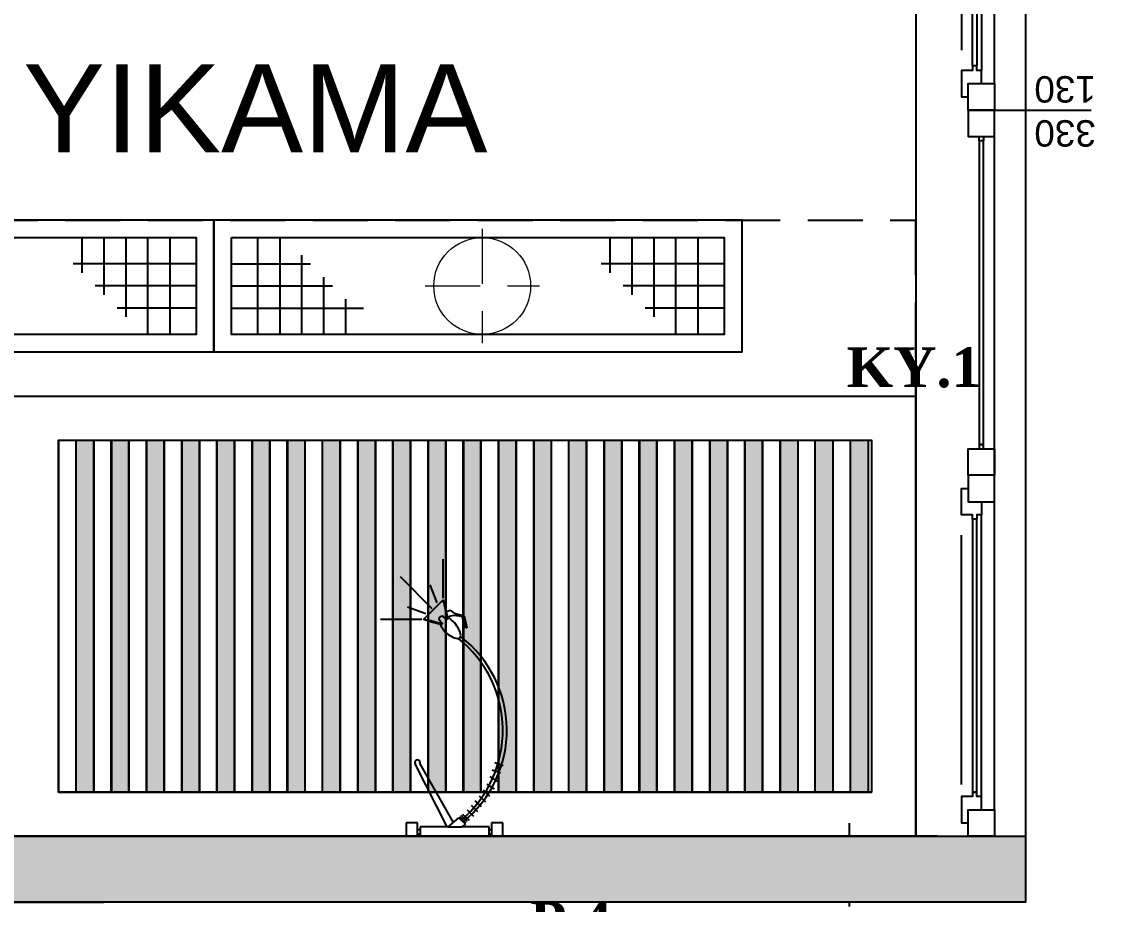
# Model space of a CAD drawing. Header units: millimetres. Extents: x 322668 to 332469, y 13187 to 20117.
# Drawn here: x 329399.5 to 329646.2, y 17856.9 to 18057.5 of the extents above; entities that cross this region are included whole.
import ezdxf
from ezdxf.enums import TextEntityAlignment as Align

# ---------------------------------------------------------------- set-up
doc = ezdxf.new("R2010")
doc.units = ezdxf.units.MM
doc.header["$LTSCALE"] = 50
doc.header["$MEASUREMENT"] = 0
doc.header["$PDMODE"] = 3
doc.header["$PDSIZE"] = -0.5
doc.linetypes.add('DASHED2', pattern=[0.375, 0.25, -0.125])
doc.linetypes.add('HIDDEN', pattern=[0.375, 0.25, -0.125])
doc.layers.get('0').update_dxf_attribs({"linetype": 'CONTINUOUS'})
doc.layers.get('DEFPOINTS').update_dxf_attribs({"linetype": 'CONTINUOUS'})
for name, color, linetype in [('alüminyum', 30, 'CONTINUOUS'), ('CAM-PL', 142, 'CONTINUOUS'), ('Mevcut ve İlave Duvar', 7, 'CONTINUOUS'), ('MIM_DOSEME', 7, 'CONTINUOUS'), ('MIM_DUVAR', 4, 'CONTINUOUS'), ('MIM_OLCU-DIS', 1, 'CONTINUOUS'), ('MIM_SERAMIK', 143, 'CONTINUOUS'), ('sıhhi tesisat', 162, 'CONTINUOUS'), ('TEXT', 131, 'CONTINUOUS'), ('TEXT1', 1, 'CONTINUOUS')]:
    doc.layers.add(name, color=color, linetype=linetype)
for name, color, linetype, lineweight in [('GRC-Ekipman', 4, 'CONTINUOUS', 25), ('s-depo', 140, 'CONTINUOUS', 25), ('yerizg-a', 7, 'CONTINUOUS', 15), ('yerizg-b', 7, 'CONTINUOUS', 9)]:
    doc.layers.add(name, color=color, linetype=linetype, lineweight=lineweight)
doc.styles.add('OLCU', font='TSIMPLEX.SHX', dxfattribs={"width": 0.7})
doc.styles.add('REF', font='calibri.ttf', dxfattribs={"height": 10})
doc.styles.add('ROMANS', font='romans.shx')
doc.styles.get("Standard").update_dxf_attribs({"font": 'arial.ttf', "height": 30})
doc.dimstyles.new('200-OLCU-DIŞ', dxfattribs={"dimtxt": 30, "dimasz": 10, "dimexe": 0, "dimexo": 0, "dimgap": 10, "dimtad": 1, "dimdec": 1, "dimdsep": 46, "dimtxsty": 'OLCU', "dimblk1": 'DOT', "dimblk2": 'DOT', "dimsah": 1, "dimcen": 0, "dimclrd": 7, "dimclre": 7, "dimclrt": 4, "dimadec": 0, "dimazin": 0, "dimtfac": 1, "dimtdec": 1, "dimtix": 1, "dimtmove": 2, "dimatfit": 3, "dimldrblk": 'DOT', "dimfxl": 0, "dimtolj": 1, "dimarcsym": 0})

# ---------------------------------------------------------------- blocks, each defined once
blk = doc.blocks.new('_DOT')
at = {"color": 0, "linetype": 'ByBlock'}
blk.add_line((-0.5, 0), (-1, 0), dxfattribs=at)
at = {"color": 0, "linetype": 'ByBlock', "const_width": 0.5}
blk.add_lwpolyline([(-0.25, 0, 1), (0.25, 0, 1)], format="xyb", close=True, dxfattribs=at)
blk = doc.blocks.new('*D150')
at = {"layer": 'DEFPOINTS', "color": 0}
for p in [(329627.59, 18407.96), (329627.59, 15077.96, -67.5), (329942.59, 15077.96)]:
    blk.add_point(p, dxfattribs=at)
at = {"layer": 'MIM_OLCU-DIS', "color": 7, "lineweight": -2}
for p, q in [((329902.59, 18407.96), (329942.59, 18407.96)), ((329942.59, 18397.96), (329942.59, 15087.96)), ((329903.48, 15077.96), (329942.59, 15077.96))]:
    blk.add_line(p, q, dxfattribs=at)
at = {"layer": 'MIM_OLCU-DIS', "color": 7, "lineweight": -2, "xscale": 10, "yscale": 10, "zscale": 10}
for p, rotation in [((329942.59, 18407.96), 90), ((329942.59, 15077.96), 270)]:
    blk.add_blockref('_DOT', p, dxfattribs=dict(at, rotation=rotation))
at = {"layer": 'MIM_OLCU-DIS', "color": 4, "insert": (329917.59, 16742.96), "char_height": 30, "attachment_point": 5, "rotation": 90, "style": 'OLCU'}
blk.add_mtext('\\A1;3330', dxfattribs=at)
blk = doc.blocks.new('*D152')
at = {"layer": 'DEFPOINTS', "color": 0}
for p in [(329627.59, 18407.96, -67.5), (329627.59, 17841.46, -545), (330017.59, 17841.46)]:
    blk.add_point(p, dxfattribs=at)
at = {"layer": 'MIM_OLCU-DIS', "color": 7, "lineweight": -2}
for p, q in [((329978.17, 18407.96), (330017.59, 18407.96)), ((330017.59, 18397.96), (330017.59, 17851.46)), ((329994.31, 17841.46), (330017.59, 17841.46))]:
    blk.add_line(p, q, dxfattribs=at)
at = {"layer": 'MIM_OLCU-DIS', "color": 7, "lineweight": -2, "xscale": 10, "yscale": 10, "zscale": 10}
for p, rotation in [((330017.59, 18407.96), 90), ((330017.59, 17841.46), 270)]:
    blk.add_blockref('_DOT', p, dxfattribs=dict(at, rotation=rotation))
at = {"layer": 'MIM_OLCU-DIS', "color": 4, "insert": (329992.59, 18124.71), "char_height": 30, "attachment_point": 5, "rotation": 90, "style": 'OLCU'}
blk.add_mtext('\\A1;566.5', dxfattribs=at)
blk = doc.blocks.new('*D159')
at = {"layer": 'DEFPOINTS', "color": 0}
for p in [(329577.75, 18407.96, -57.5), (327588.54, 14893), (330092.59, 14893)]:
    blk.add_point(p, dxfattribs=at)
at = {"layer": 'MIM_OLCU-DIS', "color": 7, "lineweight": -2}
for p, q in [((330052.83, 18407.96), (330092.59, 18407.96)), ((330092.59, 18397.96), (330092.59, 14903)), ((330052.59, 14893), (330092.59, 14893))]:
    blk.add_line(p, q, dxfattribs=at)
at = {"layer": 'MIM_OLCU-DIS', "color": 7, "lineweight": -2, "xscale": 10, "yscale": 10, "zscale": 10}
for p, rotation in [((330092.59, 18407.96), 90), ((330092.59, 14893), 270)]:
    blk.add_blockref('_DOT', p, dxfattribs=dict(at, rotation=rotation))
at = {"layer": 'MIM_OLCU-DIS', "color": 4, "insert": (330067.59, 16650.48), "char_height": 30, "attachment_point": 5, "rotation": 90, "style": 'OLCU'}
blk.add_mtext('\\A1;3515', dxfattribs=at)
blk = doc.blocks.new('330-130 CM YEMEKHANE PEN.')
at = {"layer": 'alüminyum'}
for p, q in [((394979.48, 10303.97, -350), (394826.48, 10303.97, -350)), ((395144.48, 10303.97, -350), (394991.48, 10303.97, -350)), ((394912.48, 10300.97, -350), (394976.48, 10300.97, -350)), ((395141.48, 10300.97, -350), (395077.48, 10300.97, -350)), ((394915.19, 10296.47, -350), (394971.89, 10296.47, -350)), ((395138.76, 10296.47, -350), (395082.06, 10296.47, -350))]:
    blk.add_line(p, q, dxfattribs=at)
at = {"layer": 'alüminyum', "elevation": -350}
for points in [[(394985.48, 10297.97), (394979.48, 10297.97), (394979.48, 10303.97), (394985.48, 10303.97)], [(394985.48, 10297.97), (394979.48, 10297.97), (394979.48, 10303.97), (394985.48, 10303.97)], [(394985.48, 10297.97), (394991.48, 10297.97), (394991.48, 10303.97), (394985.48, 10303.97)], [(394985.48, 10297.97), (394991.48, 10297.97), (394991.48, 10303.97), (394985.48, 10303.97)], [(395068.48, 10297.97), (395062.48, 10297.97), (395062.48, 10303.97), (395068.48, 10303.97)], [(395068.48, 10297.97), (395062.48, 10297.97), (395062.48, 10303.97), (395068.48, 10303.97)], [(395068.48, 10297.97), (395074.48, 10297.97), (395074.48, 10303.97), (395068.48, 10303.97)], [(395068.48, 10297.97), (395074.48, 10297.97), (395074.48, 10303.97), (395068.48, 10303.97)], [(395150.48, 10297.97), (395144.48, 10297.97), (395144.48, 10303.97), (395150.48, 10303.97)], [(395150.48, 10297.97), (395144.48, 10297.97), (395144.48, 10303.97), (395150.48, 10303.97)], [(394991.48, 10300.47), (394991.48, 10301.47), (394992.48, 10301.47), (394992.48, 10300.47)], [(394991.48, 10300.47), (394991.48, 10301.47), (394992.48, 10301.47), (394992.48, 10300.47)], [(395062.48, 10300.47), (395062.48, 10301.47), (395061.48, 10301.47), (395061.48, 10300.47)]]:
    blk.add_lwpolyline(points, close=True, dxfattribs=at)
for points in [[(394979.48, 10297.97), (394979.48, 10300.97), (394976.48, 10300.97), (394976.48, 10299.97), (394975.48, 10299.97), (394975.48, 10298.97), (394976.48, 10298.97), (394976.48, 10296.47), (394982.48, 10296.47), (394982.48, 10297.97), (394979.48, 10297.97)], [(395074.48, 10297.97), (395074.48, 10300.97), (395077.48, 10300.97), (395077.48, 10299.97), (395078.48, 10299.97), (395078.48, 10298.97), (395077.48, 10298.97), (395077.48, 10296.47), (395071.48, 10296.47), (395071.48, 10297.97), (395074.48, 10297.97)], [(395144.48, 10297.97), (395144.48, 10300.97), (395141.48, 10300.97), (395141.48, 10299.97), (395140.48, 10299.97), (395140.48, 10298.97), (395141.48, 10298.97), (395141.48, 10296.47), (395147.48, 10296.47), (395147.48, 10297.97), (395144.48, 10297.97)]]:
    blk.add_lwpolyline(points, dxfattribs=at)
at = {"layer": 'CAM-PL', "elevation": -350}
for points in [[(394992.48, 10301.47), (394992.48, 10300.47), (395061.48, 10300.47), (395061.48, 10301.47)], [(394975.48, 10299.97), (394975.48, 10298.97), (394913.48, 10298.97), (394913.48, 10299.97)], [(395078.48, 10299.97), (395078.48, 10298.97), (395140.48, 10298.97), (395140.48, 10299.97)]]:
    blk.add_lwpolyline(points, close=True, dxfattribs=at)
at = {"layer": 'MIM_DUVAR'}
blk.add_line((395150.48, 10285.97, -350), (395150.48, 10310.97, -350), dxfattribs=at)
at = {"layer": 'TEXT1'}
blk.add_line((394985.48, 10297.97, -350), (394985.48, 10325.95, -350), dxfattribs=at)
at = {"layer": 'TEXT1', "insert": (394993.79, 10327, -350), "char_height": 6, "attachment_point": 1, "rotation": 270}
blk.add_mtext_dynamic_manual_height_columns('330\\P130', width=18.3646, gutter_width=300, heights=[19.96], dxfattribs=at)
blk = doc.blocks.new('*D161')
at = {"layer": 'DEFPOINTS', "color": 0}
for p in [(329627.59, 18202.43, -350), (329627.59, 17872.43, -350), (329867.59, 17872.43)]:
    blk.add_point(p, dxfattribs=at)
at = {"layer": 'MIM_OLCU-DIS', "color": 7, "lineweight": -2}
for p, q in [((329844.97, 18202.43), (329867.59, 18202.43)), ((329867.59, 18192.43), (329867.59, 17882.43)), ((329844.97, 17872.43), (329867.59, 17872.43))]:
    blk.add_line(p, q, dxfattribs=at)
at = {"layer": 'MIM_OLCU-DIS', "color": 7, "lineweight": -2, "xscale": 10, "yscale": 10, "zscale": 10}
for p, rotation in [((329867.59, 18202.43), 90), ((329867.59, 17872.43), 270)]:
    blk.add_blockref('_DOT', p, dxfattribs=dict(at, rotation=rotation))
at = {"layer": 'MIM_OLCU-DIS', "color": 4, "insert": (329842.59, 18037.43), "char_height": 30, "attachment_point": 5, "rotation": 90, "style": 'OLCU'}
blk.add_mtext('\\A1;330', dxfattribs=at)
blk = doc.blocks.new('*D162')
at = {"layer": 'DEFPOINTS', "color": 0}
for p in [(329627.59, 17872.43, -350), (329627.59, 17263.46, -350), (329867.59, 17263.46)]:
    blk.add_point(p, dxfattribs=at)
at = {"layer": 'MIM_OLCU-DIS', "color": 7, "lineweight": -2}
for p, q in [((329844.97, 17872.43), (329867.59, 17872.43)), ((329867.59, 17862.43), (329867.59, 17273.46)), ((329844.97, 17263.46), (329867.59, 17263.46))]:
    blk.add_line(p, q, dxfattribs=at)
at = {"layer": 'MIM_OLCU-DIS', "color": 7, "lineweight": -2, "xscale": 10, "yscale": 10, "zscale": 10}
for p, rotation in [((329867.59, 17872.43), 90), ((329867.59, 17263.46), 270)]:
    blk.add_blockref('_DOT', p, dxfattribs=dict(at, rotation=rotation))
at = {"layer": 'MIM_OLCU-DIS', "color": 4, "insert": (329842.59, 17567.95), "char_height": 30, "attachment_point": 5, "rotation": 90, "style": 'OLCU'}
blk.add_mtext('\\A1;609', dxfattribs=at)
blk = doc.blocks.new('14')
at = {"layer": 'MIM_DOSEME'}
h = blk.add_hatch(color=256, dxfattribs=at)
h.dxf.hatch_style = 1
h.paths.add_polyline_path([(329221.14, 17962.41), (329217.14, 17962.41), (329217.14, 17882.43), (329221.14, 17882.43)])
at = {"layer": 'MIM_DOSEME', "elevation": -350}
blk.add_lwpolyline([(329217.14, 17962.41), (329221.14, 17962.41), (329221.14, 17882.41), (329217.14, 17882.41)], close=True, dxfattribs=at)
blk = doc.blocks.new('ÖN YIKAMA DUŞ')
at = {"linetype": 'Continuous'}
for p, q in [((0, 0), (0, -4.35)), ((3.67, 0), (0, 0)), ((3.67, -4.35), (3.67, 0)), ((4.49, 0), (4.49, -2.99)), ((26.89, 0), (4.49, 0)), ((26.89, -2.99), (26.89, 0)), ((27.71, 0), (27.71, -4.35)), ((31.38, 0), (27.71, 0)), ((31.38, -4.35), (31.38, 0)), ((4.49, -0.7), (3.67, -0.7)), ((4.49, -2.2), (3.67, -2.2)), ((4.49, -2.99), (13.36, -2.99)), ((12.17, -3.94), (13.42, -2.95)), ((13.42, -2.95), (17.9, -2.95)), ((17.9, -2.95), (14.26, -5.93)), ((17.85, -2.99), (26.89, -2.99)), ((27.71, -0.7), (26.89, -0.7)), ((27.71, -2.2), (26.89, -2.2)), ((0, -4.35), (3.67, -4.35)), ((9.39, -6.43), (11.47, -8.42)), ((10.88, -5.04), (12.97, -7.03)), ((11.47, -4.74), (13.56, -6.73)), ((11.87, -4.24), (13.96, -6.23)), ((12.17, -3.94), (14.26, -5.93)), ((27.71, -4.35), (31.38, -4.35)), ((6.9, -9.52), (8.99, -11.51)), ((8.09, -7.92), (10.18, -9.91)), ((4.22, -12.9), (6.3, -14.89)), ((5.51, -11.01), (7.6, -13)), ((2.71, -15.27), (5.13, -16.83)), ((0.73, -20.45), (3.44, -21.44)), ((1.71, -17.76), (4.14, -19.32)), ((-0.06, -22.84), (2.64, -23.83))]:
    blk.add_line(p, q, dxfattribs=at)
at = {"color": 251, "linetype": 'Continuous'}
for p, q in [((18.14, -2.99), (28.48, -23.52)), ((26.98, -23.52), (16.13, -4.4)), ((11.72, -67.63), (11.99, -67.57)), ((12.58, -71.55), (11.72, -67.63)), ((11.99, -67.57), (13.17, -71.33)), ((25.75, -70.37), (19.36, -76.69)), ((26.32, -70.32), (39.69, -70.32)), ((15.85, -72.41), (12.58, -71.55)), ((13.17, -71.33), (16.01, -71.66)), ((17.14, -73.32), (15.85, -72.41)), ((16.01, -71.66), (17.94, -71.23)), ((18.05, -73), (17.14, -73.32)), ((23.01, -73.78), (33.23, -84.15)), ((24.97, -72.13), (30.97, -74.38)), ((19.41, -77.24), (19.41, -89.86)), ((21.36, -75.73), (23.62, -81.6))]:
    blk.add_line(p, q, dxfattribs=at)
at = {"linetype": 'Continuous'}
for centre, radius, start, end in [((37.03, -34.39), 38.31, 129.0428, 232.3369), ((38.16, -34.28), 38.13, 130.3173, 231.5585)]:
    blk.add_arc(centre, radius, start, end, dxfattribs=at)
at = {"color": 251, "linetype": 'Continuous'}
for centre, radius, start, end in [((27.73, -23.9), 0.838, 153.2717, 26.7283), ((14.56, -65.02), 0.878, 134.1304, 188.0124), ((20.04, -64.25), 6.42, 188.0124, 207.313), ((14.56, -65.02), 0.878, 80.2485, 134.1304), ((13.62, -70.48), 6.42, 60.9479, 80.2485), ((9.92, -77.13), 14.03, 51.2665, 60.9479), ((-2.2, -81.94), 26.17, 29.9355, 37.0189), ((26.8, -60.75), 14.03, 207.313, 216.9944), ((32.31, -51.98), 23.99, 225.8417, 233.2402), ((-87.91, -95.91), 108.97, 10.1631, 13.6355), ((22.16, -65.75), 6.11, 227.097, 246.8677), ((16.11, -72.95), 5.32, 28.8119, 50.0063), ((46.71, 29.79), 102.33, 254.5947, 258.178), ((2.73, -141.7), 74.94, 72.112, 76.2975), ((19.9, -70.5), 0.878, 314.1304, 8.0124), ((96.22, -54.12), 80.11, 192.3119, 196.3602), ((19.9, -70.5), 0.878, 260.2485, 314.1304)]:
    blk.add_arc(centre, radius, start, end, dxfattribs=at)
blk = doc.blocks.new('Y-SIFON')
at = {"layer": 'yerizg-a', "color": 0, "linetype": 'Continuous'}
blk.add_circle((0, 0), 11, dxfattribs=at)
at = {"layer": 'yerizg-b', "color": 0, "linetype": 'DASHED2'}
for points in [[(0, 13), (0, -13)], [(-13, 0), (13, 0)]]:
    blk.add_lwpolyline(points, dxfattribs=at)
blk = doc.blocks.new('120')
at = {"layer": 'sıhhi tesisat'}
for p, q in [((16088.22, 16465.14), (16088.22, 16435.14)), ((16093.22, 16465.14), (16093.22, 16442.14)), ((16098.22, 16465.14), (16098.22, 16447.14)), ((16082.22, 16459.14), (16104.22, 16459.14)), ((16104.22, 16454.14), (16082.22, 16454.14)), ((16082.22, 16449.14), (16100.22, 16449.14)), ((16082.22, 16444.14), (16095.22, 16444.14)), ((16082.22, 16439.14), (16090.22, 16439.14)), ((16098.22, 16353.14), (16098.22, 16381.14)), ((16104.22, 16379.14), (16096.22, 16379.14)), ((16093.22, 16353.14), (16093.22, 16376.14)), ((16104.22, 16374.14), (16091.22, 16374.14)), ((16088.22, 16353.14), (16088.22, 16371.14)), ((16104.22, 16369.14), (16086.22, 16369.14)), ((16082.22, 16364.14), (16104.22, 16364.14)), ((16104.22, 16359.14), (16082.22, 16359.14))]:
    blk.add_line(p, q, dxfattribs=at)
for points in [[(16108.22, 16469.14), (16108.22, 16349.14), (16078.22, 16349.14), (16078.22, 16469.14)], [(16104.22, 16465.14), (16104.22, 16353.14), (16082.22, 16353.14), (16082.22, 16465.14)]]:
    blk.add_lwpolyline(points, close=True, dxfattribs=at)
at = {"layer": 'sıhhi tesisat', "rotation": 270}
blk.add_blockref('Y-SIFON', (16093.22, 16408.14), dxfattribs=at)
at = {"layer": 'sıhhi tesisat', "style": 'ROMANS', "width": 0.8}
blk.add_attdef('YRNO', text='', height=10, rotation=270, dxfattribs=at).set_placement((16068.22, 16366.14), align=Align.MIDDLE)

msp = doc.modelspace()

# ---------------------------------------------------------------- hatches: boundary and pattern name
at = {"layer": 'Mevcut ve İlave Duvar'}
h = msp.add_hatch(color=256, dxfattribs=at)
h.dxf.hatch_style = 1
h.paths.add_polyline_path([(329627.59, 17872.43), (329302.13, 17872.43), (329302.13, 17872.41), (329299.56, 17872.41), (329298.99, 17872.41), (329298.99, 17872.41), (329283.3, 17872.41), (329282.73, 17872.41), (329282.73, 17872.41), (329280.16, 17872.41), (329188.14, 17872.43), (329188.14, 17857.43), (329627.59, 17857.43)])

# ---------------------------------------------------------------- linework, layer by layer
at = {"color": 7, "linetype": 'HIDDEN', "elevation": -350}
msp.add_lwpolyline([(329203.14, 18012.43), (329602.59, 18012.43), (329602.59, 17872.43), (329203.14, 17872.43)], close=True, dxfattribs=at)
at = {"layer": 'Mevcut ve İlave Duvar', "elevation": -350}
msp.add_lwpolyline([(329188.14, 17872.43), (329627.59, 17872.43), (329627.59, 17857.43), (329188.14, 17857.43)], close=True, dxfattribs=at)
at = {"layer": 'MIM_DOSEME'}
for p, q in [((329203.14, 17972.41, -350), (329602.59, 17972.41, -350)), ((329203.14, 17972.41, -350), (329602.59, 17972.41, -350)), ((329407.87, 17962.41, -350), (329407.87, 17882.43, -350)), ((329592.59, 17962.41, -350), (329592.59, 17882.43, -350)), ((329407.87, 17882.43, -350), (329592.59, 17882.43, -350))]:
    msp.add_line(p, q, dxfattribs=at)
at = {"layer": 'MIM_DOSEME', "elevation": -350}
for points in [[(329203.14, 17972.41), (329602.59, 17972.41), (329602.59, 17872.43), (329188.14, 17872.43), (329188.14, 17972.41)], [(329407.87, 17962.41), (329592.59, 17962.41), (329592.59, 17882.43), (329407.87, 17882.43)], [(329592.59, 17882.43), (329407.87, 17882.43), (329407.87, 17962.41), (329592.59, 17962.41)]]:
    msp.add_lwpolyline(points, dxfattribs=at)
for points in [[(329203.14, 17972.41), (329602.59, 17972.41), (329602.59, 17872.43), (329203.14, 17872.43)], [(329415.87, 17962.41), (329419.87, 17962.41), (329419.87, 17882.41), (329415.87, 17882.41)], [(329419.87, 17962.41), (329423.87, 17962.41), (329423.87, 17882.41), (329419.87, 17882.41)], [(329423.87, 17962.41), (329427.87, 17962.41), (329427.87, 17882.41), (329423.87, 17882.41)], [(329427.87, 17962.41), (329431.87, 17962.41), (329431.87, 17882.41), (329427.87, 17882.41)], [(329431.87, 17962.41), (329435.87, 17962.41), (329435.87, 17882.41), (329431.87, 17882.41)], [(329435.87, 17962.41), (329439.87, 17962.41), (329439.87, 17882.41), (329435.87, 17882.41)], [(329439.87, 17962.41), (329443.87, 17962.41), (329443.87, 17882.41), (329439.87, 17882.41)], [(329443.87, 17962.41), (329447.87, 17962.41), (329447.87, 17882.41), (329443.87, 17882.41)], [(329447.87, 17962.41), (329451.87, 17962.41), (329451.87, 17882.41), (329447.87, 17882.41)], [(329451.87, 17962.41), (329455.87, 17962.41), (329455.87, 17882.41), (329451.87, 17882.41)], [(329455.87, 17962.41), (329459.87, 17962.41), (329459.87, 17882.41), (329455.87, 17882.41)], [(329471.87, 17962.41), (329475.87, 17962.41), (329475.87, 17882.41), (329471.87, 17882.41)], [(329475.87, 17962.41), (329479.87, 17962.41), (329479.87, 17882.41), (329475.87, 17882.41)], [(329479.87, 17962.41), (329483.87, 17962.41), (329483.87, 17882.41), (329479.87, 17882.41)], [(329483.87, 17962.41), (329487.87, 17962.41), (329487.87, 17882.41), (329483.87, 17882.41)], [(329487.87, 17962.41), (329491.87, 17962.41), (329491.87, 17882.41), (329487.87, 17882.41)], [(329491.87, 17962.41), (329495.87, 17962.41), (329495.87, 17882.41), (329491.87, 17882.41)], [(329495.87, 17962.41), (329499.87, 17962.41), (329499.87, 17882.41), (329495.87, 17882.41)], [(329499.87, 17962.41), (329503.87, 17962.41), (329503.87, 17882.41), (329499.87, 17882.41)], [(329503.87, 17962.41), (329507.87, 17962.41), (329507.87, 17882.41), (329503.87, 17882.41)], [(329507.87, 17962.41), (329511.87, 17962.41), (329511.87, 17882.41), (329507.87, 17882.41)], [(329511.87, 17962.41), (329515.87, 17962.41), (329515.87, 17882.41), (329511.87, 17882.41)], [(329527.87, 17962.41), (329531.87, 17962.41), (329531.87, 17882.41), (329527.87, 17882.41)], [(329531.87, 17962.41), (329535.87, 17962.41), (329535.87, 17882.41), (329531.87, 17882.41)], [(329535.87, 17962.41), (329539.87, 17962.41), (329539.87, 17882.41), (329535.87, 17882.41)], [(329539.87, 17962.41), (329543.87, 17962.41), (329543.87, 17882.41), (329539.87, 17882.41)], [(329543.87, 17962.41), (329547.87, 17962.41), (329547.87, 17882.41), (329543.87, 17882.41)], [(329547.87, 17962.41), (329551.87, 17962.41), (329551.87, 17882.41), (329547.87, 17882.41)], [(329551.87, 17962.41), (329555.87, 17962.41), (329555.87, 17882.41), (329551.87, 17882.41)], [(329555.87, 17962.41), (329559.87, 17962.41), (329559.87, 17882.41), (329555.87, 17882.41)], [(329559.87, 17962.41), (329563.87, 17962.41), (329563.87, 17882.41), (329559.87, 17882.41)], [(329563.87, 17962.41), (329567.87, 17962.41), (329567.87, 17882.41), (329563.87, 17882.41)], [(329567.87, 17962.41), (329571.87, 17962.41), (329571.87, 17882.41), (329567.87, 17882.41)]]:
    msp.add_lwpolyline(points, close=True, dxfattribs=at)
at = {"layer": 'MIM_DUVAR', "color": 22}
msp.add_line((329627.59, 18377.96, -67.5), (329627.59, 17857.43, -350.83), dxfattribs=at)
at = {"layer": 'MIM_DUVAR'}
for p, q in [((329607.59, 17872.43, -350), (329306.89, 17872.43, -350)), ((329627.59, 17857.43, -350), (329198.14, 17857.43, -350))]:
    msp.add_line(p, q, dxfattribs=at)
at = {"layer": 'MIM_SERAMIK', "color": 22}
msp.add_line((329602.69, 18377.96, -1682.5), (329602.69, 17872.43, -1682.5), dxfattribs=at)
at = {"layer": 's-depo'}
for p, q in [((329587.59, 17872.43, -287.04), (329587.59, 17875.35, -287.04)), ((329198.14, 17857.43, -350), (329418.14, 17857.43, -350)), ((329587.59, 17856.46, -287.04), (329587.59, 17857.43, -287.04))]:
    msp.add_line(p, q, dxfattribs=at)

# ---------------------------------------------------------------- block references
at = {"color": 7, "rotation": 89.99999999999999}
for p in [(345792.29, 1904.22, -350), (345912.29, 1904.22, -350)]:
    msp.add_blockref('120', p, dxfattribs=at)
at = {"layer": 'GRC-Ekipman', "xscale": 0.7, "yscale": 0.7, "zscale": 0.7, "rotation": 180}
msp.add_blockref('ÖN YIKAMA DUŞ', (329508.85, 17872.43, -350), dxfattribs=at)
at = {"layer": 'MIM_DOSEME'}
for p in [(194.72, 0), (202.72, 0), (210.72, 0), (218.72, 0), (226.72, 0), (234.72, 0), (242.72, 0), (250.72, 0), (258.72, 0), (266.72, 0), (274.72, 0), (282.72, 0), (290.72, 0), (298.72, 0), (306.72, 0), (314.72, 0), (322.72, 0), (330.72, 0), (338.72, 0), (346.72, 0), (354.72, 0), (362.72, 0), (370.72, 0)]:
    msp.add_blockref('14', p, dxfattribs=at)
at = {"layer": 'TEXT', "rotation": 270}
msp.add_blockref('330-130 CM YEMEKHANE PEN.', (319316.62, 413022.91), dxfattribs=at)

# ---------------------------------------------------------------- texts
at = {"color": 7, "char_height": 20, "attachment_point": 3, "style": 'REF'}
for s, insert in [('{\\fCentury|b1|i0|c162|p18;^I\\H0.45x;\\C1;KY.1}', (329617.59, 17983.47, -350)), ('{\\fCentury|b1|i0|c162|p18;^I\\H0.45x;\\C1;P.4}', (329533.48, 17857.59))]:
    msp.add_mtext_dynamic_manual_height_columns(s, width=512.9971, gutter_width=50, heights=[0], dxfattribs=dict(at, insert=insert))
at = {"layer": 'MIM_DOSEME', "insert": (329298.88, 18047.83), "char_height": 20, "attachment_point": 1}
msp.add_mtext_dynamic_manual_height_columns('KAZAN YIKAMA', width=374.7666, gutter_width=150, heights=[0], dxfattribs=at)

# ---------------------------------------------------------------- dimensions: what is measured, and where the dimension line sits
at = {"layer": 'MIM_OLCU-DIS', "color": 22}
dim = msp.add_linear_dim(base=(330092.59, 14893), p1=(329577.75, 18407.96, -57.5), p2=(327588.54, 14893), angle=270, dimstyle='200-OLCU-DIŞ', dxfattribs=at)
dim.commit()
dim.dimension.update_dxf_attribs({"geometry": '*D159', "text_midpoint": (330067.59, 16650.48)})
at = {"layer": 'MIM_OLCU-DIS', "color": 2}
for base, p1, p2, picture, middle in [((329942.59, 15077.96), (329627.59, 18407.96), (329627.59, 15077.96, -67.5), '*D150', (329917.59, 16742.96)), ((330017.59, 17841.46), (329627.59, 18407.96, -67.5), (329627.59, 17841.46, -545), '*D152', (329992.59, 18124.71))]:
    dim = msp.add_linear_dim(base=base, p1=p1, p2=p2, angle=270, dimstyle='200-OLCU-DIŞ', dxfattribs=at)
    dim.commit()
    dim.dimension.update_dxf_attribs({"geometry": picture, "text_midpoint": middle})
at = {"layer": 'MIM_OLCU-DIS'}
for base, p1, p2, picture, middle in [((329867.59, 17872.43), (329627.59, 18202.43, -350), (329627.59, 17872.43, -350), '*D161', (329842.59, 18037.43)), ((329867.59, 17263.46), (329627.59, 17872.43, -350), (329627.59, 17263.46, -350), '*D162', (329842.59, 17567.95))]:
    dim = msp.add_linear_dim(base=base, p1=p1, p2=p2, angle=270, dimstyle='200-OLCU-DIŞ', dxfattribs=at)
    dim.commit()
    dim.dimension.update_dxf_attribs({"geometry": picture, "text_midpoint": middle})

doc.saveas('drawing.dxf')
